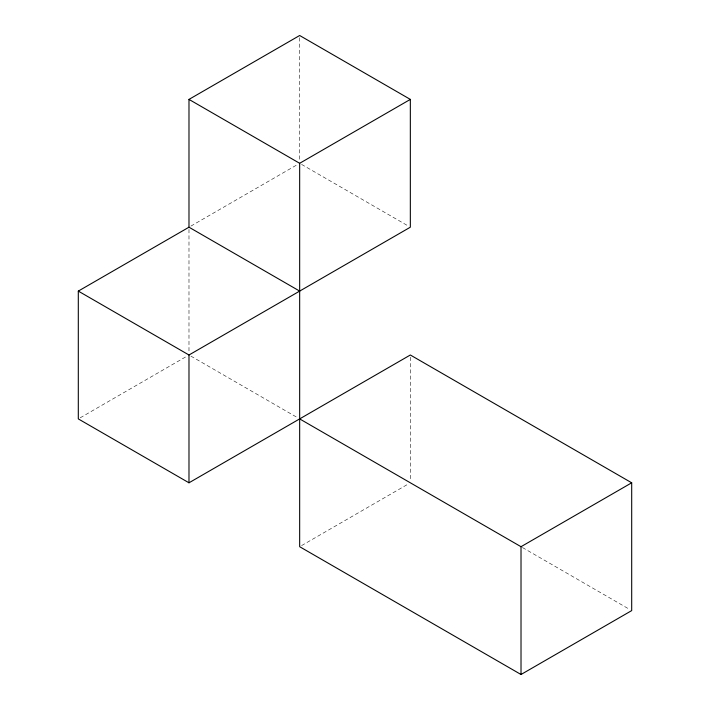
<?xml version="1.0" encoding="UTF-8"?>
<svg xmlns="http://www.w3.org/2000/svg" width="710" height="710" viewBox="0 0 710 710"><rect width="100%" height="100%" fill="white"/><g stroke="black" fill="none" stroke-linecap="round" stroke-linejoin="round"><path stroke-width="0.53" stroke-dasharray="3.55 2.66" d="M190.892 226.099L297.756 164.4M80.212 417.799L187.076 356.101M301.572 545.599L408.427 483.9M301.572 164.4L408.427 226.099M190.892 356.101L297.756 417.799M522.453 547.534L629.779 609.491M410.336 357.201L410.336 480.599M299.664 37.701L299.664 161.099M188.984 229.401L188.984 352.799"/><path stroke-width="1.06" d="M299.664 291.1L188.984 227.2L188.984 99.4L299.664 35.5L410.336 99.4L410.336 227.2L188.984 355L78.304 291.1L78.304 418.9L188.984 482.8L410.336 355L631.696 482.8L631.696 610.6L521.016 674.5L299.664 546.7L299.664 163.3L410.336 99.4M78.304 291.1L188.984 227.2M299.664 418.9L521.016 546.7L631.696 482.8M188.984 99.4L299.664 163.3M521.016 546.7L521.016 674.5M188.984 355L188.984 482.8"/></g></svg>
